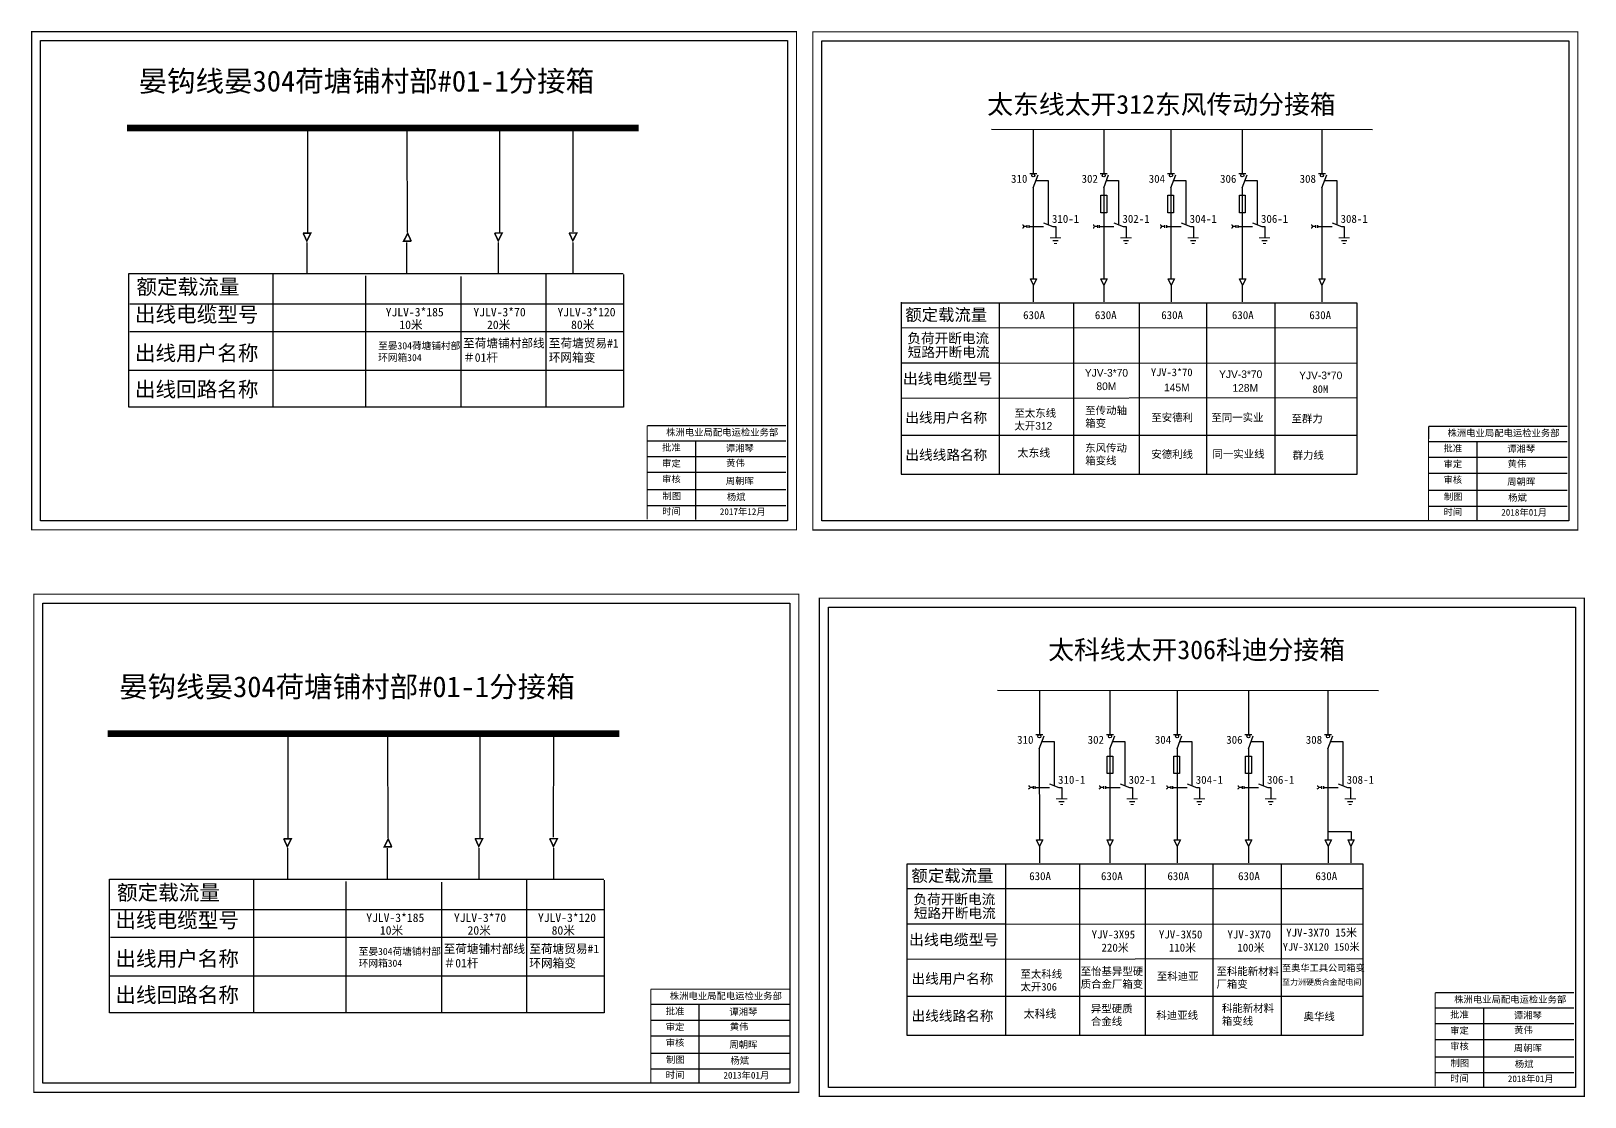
# Model space of a CAD drawing. Extents: x 930 to 1453, y -155 to 115.
# Drawn here: x 1197.7 to 1452.5, y -154.9 to 20 of the extents above; entities that cross this region are included whole.
import ezdxf

# ---------------------------------------------------------------- set-up
doc = ezdxf.new("R2010")
doc.units = 0
doc.header["$LTSCALE"] = 0.774411
doc.linetypes.add('CENTER', pattern=[50.8, 31.75, -6.35, 6.35, -6.35])
doc.layers.get('0').update_dxf_attribs({"linetype": 'CONTINUOUS'})
doc.layers.add('1', color=7, linetype='CONTINUOUS')
doc.styles.add('HZ', font='')
doc.styles.get("Standard").update_dxf_attribs({"font": '', "height": 2.5})
doc.styles.add('STYLE1', font='', dxfattribs={"height": 2.6})
doc.styles.add('字体', font='simkai_0.ttf', dxfattribs={"height": 2.5})
doc.styles.get('HZ').set_extended_font_data('SimSun')
doc.styles.get('Standard').set_extended_font_data('SimSun')
doc.styles.get('STYLE1').set_extended_font_data('SimSun')

msp = doc.modelspace()

# ---------------------------------------------------------------- linework, layer by layer
at = {"color": 0}
for p, q in [((1242.99, 3.9), (1242.99, -13.2)), ((1259.31, 3.8), (1259.38, -13.04)), ((1274.49, 3.8), (1274.49, -13.12)), ((1286.54, 3.8), (1286.51, -12.95)), ((1213.71, -41.73), (1213.71, -19.79)), ((1213.71, -19.79), (1294.81, -19.79)), ((1237.32, -19.79), (1237.32, -41.71)), ((1252.5, -20.17), (1252.5, -41.71)), ((1268.18, -20.3), (1268.18, -41.74)), ((1282.11, -19.98), (1282.11, -41.74)), ((1294.85, -19.98), (1294.85, -41.73)), ((1213.86, -24.78), (1294.81, -24.78)), ((1213.86, -29.33), (1294.81, -29.33)), ((1294.81, -35.72), (1213.71, -35.72)), ((1294.85, -41.73), (1213.71, -41.73)), ((1413.68, -112.68), (1414.71, -112.68)), ((1414.17, -113.72), (1413.69, -112.68)), ((1414.71, -112.68), (1414.17, -113.72))]:
    msp.add_line(p, q, dxfattribs=at)
at = {"linetype": 'Continuous'}
for p, q in [((1355.21, 3.86), (1417.69, 3.8)), ((1362.04, -5.75), (1362.84, -3.63)), ((1362.49, -4.56), (1364.49, -4.56)), ((1364.49, -4.58), (1364.49, -11.81)), ((1373.61, -5.75), (1374.41, -3.63)), ((1374.06, -4.56), (1376.06, -4.56)), ((1376.06, -4.58), (1376.06, -11.81)), ((1384.63, -5.75), (1385.44, -3.63)), ((1385.09, -4.56), (1387.08, -4.56)), ((1387.08, -4.58), (1387.08, -11.81)), ((1396.33, -5.75), (1397.14, -3.63)), ((1396.79, -4.56), (1398.78, -4.56)), ((1398.78, -4.58), (1398.78, -11.81)), ((1409.39, -5.75), (1410.19, -3.63)), ((1409.84, -4.56), (1411.83, -4.56)), ((1411.83, -4.58), (1411.84, -11.81)), ((1363.72, -11.52), (1365.26, -12.1)), ((1365.26, -12.1), (1365.74, -12.1)), ((1375.28, -11.52), (1376.83, -12.1)), ((1376.83, -12.1), (1377.31, -12.1)), ((1386.31, -11.52), (1387.85, -12.1)), ((1387.85, -12.1), (1388.33, -12.1)), ((1398.01, -11.52), (1399.55, -12.1)), ((1399.55, -12.1), (1400.03, -12.1)), ((1411.06, -11.52), (1412.6, -12.1)), ((1412.6, -12.1), (1413.08, -12.1)), ((1356.21, -88.16), (1418.7, -88.21)), ((1363.05, -97.77), (1363.85, -95.65)), ((1363.5, -96.58), (1365.49, -96.58)), ((1365.49, -96.59), (1365.5, -103.83)), ((1374.62, -97.77), (1375.42, -95.65)), ((1375.07, -96.58), (1377.06, -96.58)), ((1377.06, -96.59), (1377.07, -103.83)), ((1385.64, -97.77), (1386.44, -95.65)), ((1386.09, -96.58), (1388.08, -96.58)), ((1388.08, -96.59), (1388.09, -103.83)), ((1397.34, -97.77), (1398.14, -95.65)), ((1397.79, -96.58), (1399.78, -96.58)), ((1399.78, -96.59), (1399.79, -103.83)), ((1410.39, -97.77), (1411.2, -95.65)), ((1410.85, -96.58), (1412.84, -96.58)), ((1412.84, -96.59), (1412.84, -103.83)), ((1364.72, -103.54), (1366.26, -104.12)), ((1366.26, -104.12), (1366.75, -104.12)), ((1376.29, -103.54), (1377.83, -104.12)), ((1377.83, -104.12), (1378.31, -104.12)), ((1387.31, -103.54), (1388.85, -104.12)), ((1388.85, -104.12), (1389.34, -104.12)), ((1399.01, -103.54), (1400.56, -104.12)), ((1400.56, -104.12), (1401.04, -104.12)), ((1412.07, -103.54), (1413.61, -104.12)), ((1413.61, -104.12), (1414.09, -104.12))]:
    msp.add_line(p, q, dxfattribs=at)
for p, q in [((1362.05, 3.72), (1362.05, -3.28)), ((1373.62, 3.72), (1373.62, -3.28)), ((1384.64, 3.72), (1384.64, -3.28)), ((1396.34, 3.72), (1396.34, -3.28)), ((1409.4, 3.72), (1409.4, -3.28)), ((1361.47, -3.43), (1362.63, -3.43)), ((1373.04, -3.43), (1374.2, -3.43)), ((1384.06, -3.43), (1385.22, -3.43)), ((1395.76, -3.43), (1396.92, -3.43)), ((1408.82, -3.43), (1409.98, -3.43)), ((1362.04, -5.75), (1362.05, -20.68)), ((1373.61, -5.75), (1373.62, -20.68)), ((1384.63, -5.75), (1384.64, -20.68)), ((1396.33, -5.75), (1396.34, -20.68)), ((1409.39, -5.75), (1409.4, -20.68)), ((1365.74, -12.1), (1365.74, -13.94)), ((1377.31, -12.1), (1377.3, -13.94)), ((1388.33, -12.1), (1388.33, -13.94)), ((1400.03, -12.1), (1400.03, -13.94)), ((1413.08, -12.1), (1413.08, -13.94)), ((1361.58, -20.67), (1362.61, -20.67)), ((1362.07, -21.7), (1361.59, -20.67)), ((1362.61, -20.67), (1362.07, -21.7)), ((1373.15, -20.67), (1374.17, -20.67)), ((1373.64, -21.7), (1373.16, -20.67)), ((1374.17, -20.67), (1373.64, -21.7)), ((1384.17, -20.67), (1385.2, -20.67)), ((1384.66, -21.7), (1384.18, -20.67)), ((1385.2, -20.67), (1384.66, -21.7)), ((1395.87, -20.67), (1396.9, -20.67)), ((1396.36, -21.7), (1395.88, -20.67)), ((1396.9, -20.67), (1396.36, -21.7)), ((1408.92, -20.67), (1409.95, -20.67)), ((1409.41, -21.7), (1408.94, -20.67)), ((1409.95, -20.67), (1409.41, -21.7)), ((1340.38, -24.6), (1415.13, -24.6)), ((1356.47, -24.73), (1356.47, -52.78)), ((1368.64, -24.73), (1368.64, -52.78)), ((1379.42, -24.73), (1379.42, -52.78)), ((1390.5, -24.73), (1390.5, -52.78)), ((1401.7, -24.6), (1401.7, -52.77)), ((1415.13, -24.6), (1415.13, -52.77)), ((1340.39, -28.7), (1415.13, -28.66)), ((1340.42, -34.47), (1356.54, -34.47)), ((1356.59, -34.47), (1415.13, -34.5)), ((1415.13, -40.19), (1340.39, -40.29)), ((1415.13, -46.39), (1340.37, -46.38)), ((1415.13, -52.77), (1340.38, -52.78)), ((1363.06, -88.29), (1363.06, -95.3)), ((1374.63, -88.29), (1374.63, -95.3)), ((1385.65, -88.29), (1385.65, -95.3)), ((1397.35, -88.29), (1397.35, -95.3)), ((1410.4, -88.29), (1410.4, -95.3)), ((1239.79, -95.44), (1239.79, -112.54)), ((1256.11, -95.54), (1256.18, -112.38)), ((1271.3, -95.54), (1271.3, -112.46)), ((1283.34, -95.54), (1283.31, -112.29)), ((1362.48, -95.44), (1363.64, -95.44)), ((1374.05, -95.44), (1375.21, -95.44)), ((1385.07, -95.44), (1386.23, -95.44)), ((1396.77, -95.44), (1397.93, -95.44)), ((1409.82, -95.44), (1410.98, -95.44)), ((1363.05, -97.77), (1363.06, -112.69)), ((1374.62, -97.77), (1374.63, -112.69)), ((1385.64, -97.77), (1385.65, -112.69)), ((1397.34, -97.77), (1397.35, -112.69)), ((1410.39, -97.77), (1410.4, -112.69)), ((1366.75, -104.12), (1366.74, -105.96)), ((1378.31, -104.12), (1378.31, -105.96)), ((1389.34, -104.12), (1389.33, -105.96)), ((1401.04, -104.12), (1401.03, -105.96)), ((1414.09, -104.12), (1414.09, -105.96)), ((1362.58, -112.68), (1363.61, -112.68)), ((1363.07, -113.72), (1362.6, -112.68)), ((1363.61, -112.68), (1363.07, -113.72)), ((1374.15, -112.68), (1375.18, -112.68)), ((1374.64, -113.72), (1374.17, -112.68)), ((1375.18, -112.68), (1374.64, -113.72)), ((1385.18, -112.68), (1386.2, -112.68)), ((1385.66, -113.72), (1385.19, -112.68)), ((1386.2, -112.68), (1385.66, -113.72)), ((1396.88, -112.68), (1397.9, -112.68)), ((1397.37, -113.72), (1396.89, -112.68)), ((1397.9, -112.68), (1397.37, -113.72)), ((1409.93, -112.68), (1410.96, -112.68)), ((1410.42, -113.72), (1409.94, -112.68)), ((1410.96, -112.68), (1410.42, -113.72)), ((1341.38, -144.81), (1341.38, -116.62)), ((1341.38, -116.62), (1416.14, -116.62)), ((1357.48, -116.75), (1357.48, -144.79)), ((1369.65, -116.75), (1369.65, -144.79)), ((1380.42, -116.75), (1380.42, -144.79)), ((1391.5, -116.75), (1391.5, -144.79)), ((1402.71, -116.62), (1402.71, -144.79)), ((1416.14, -116.62), (1416.14, -144.79)), ((1210.51, -141.07), (1210.51, -119.13)), ((1210.51, -119.13), (1291.62, -119.13)), ((1234.12, -119.13), (1234.12, -141.06)), ((1249.3, -119.51), (1249.3, -141.06)), ((1264.98, -119.64), (1264.98, -141.08)), ((1278.91, -119.32), (1278.91, -141.08)), ((1291.65, -119.32), (1291.65, -141.07)), ((1341.4, -120.71), (1416.14, -120.68)), ((1210.67, -124.12), (1291.62, -124.12)), ((1341.43, -126.49), (1357.54, -126.49)), ((1357.6, -126.49), (1416.14, -126.52)), ((1210.67, -128.67), (1291.62, -128.67)), ((1416.14, -132.2), (1341.4, -132.31)), ((1291.62, -135.06), (1210.51, -135.06)), ((1416.14, -138.4), (1341.38, -138.39)), ((1291.65, -141.07), (1210.51, -141.07)), ((1416.14, -144.79), (1341.38, -144.8))]:
    msp.add_line(p, q)
at = {"color": 0, "linetype": 'Continuous'}
for p, q in [((1361.01, -12.1), (1360.53, -12.1)), ((1361.01, -11.87), (1361.01, -12.32)), ((1361.32, -11.87), (1361.32, -12.32)), ((1361.34, -12.1), (1363.72, -12.1)), ((1372.58, -12.1), (1372.1, -12.1)), ((1372.58, -11.87), (1372.58, -12.32)), ((1372.89, -11.87), (1372.89, -12.32)), ((1372.91, -12.1), (1375.28, -12.1)), ((1383.6, -12.1), (1383.12, -12.1)), ((1383.6, -11.87), (1383.6, -12.32)), ((1383.91, -11.87), (1383.91, -12.32)), ((1383.93, -12.1), (1386.31, -12.1)), ((1395.3, -12.1), (1394.82, -12.1)), ((1395.3, -11.87), (1395.3, -12.32)), ((1395.61, -11.87), (1395.61, -12.32)), ((1395.63, -12.1), (1398.01, -12.1)), ((1408.36, -12.1), (1407.87, -12.1)), ((1408.36, -11.87), (1408.36, -12.32)), ((1408.67, -11.87), (1408.67, -12.32)), ((1408.68, -12.1), (1411.06, -12.1)), ((1340.36, -24.49), (1340.36, -52.71)), ((1298.73, -47.23), (1321.48, -47.23)), ((1306.63, -47.23), (1306.63, -60.17)), ((1298.73, -49.83), (1321.48, -49.83)), ((1298.73, -52.42), (1321.48, -52.42)), ((1298.73, -55.25), (1321.48, -55.25)), ((1298.73, -57.84), (1321.48, -57.84)), ((1362.02, -104.11), (1361.53, -104.11)), ((1362.02, -103.89), (1362.02, -104.34)), ((1362.33, -103.89), (1362.33, -104.34)), ((1362.34, -104.12), (1364.72, -104.12)), ((1373.59, -104.11), (1373.1, -104.11)), ((1373.59, -103.89), (1373.59, -104.34)), ((1373.9, -103.89), (1373.9, -104.34)), ((1373.91, -104.12), (1376.29, -104.12)), ((1384.61, -104.11), (1384.12, -104.11)), ((1384.61, -103.89), (1384.61, -104.34)), ((1384.92, -103.89), (1384.92, -104.34)), ((1384.93, -104.12), (1387.31, -104.12)), ((1396.31, -104.11), (1395.83, -104.11)), ((1396.31, -103.89), (1396.31, -104.34)), ((1396.62, -103.89), (1396.62, -104.34)), ((1396.64, -104.12), (1399.01, -104.12)), ((1409.36, -104.11), (1408.88, -104.11)), ((1409.36, -103.89), (1409.36, -104.34)), ((1409.67, -103.89), (1409.67, -104.34)), ((1409.69, -104.12), (1412.07, -104.12)), ((1410.42, -111.31), (1414.2, -111.31)), ((1414.2, -111.31), (1414.2, -112.69))]:
    msp.add_line(p, q, dxfattribs=at)
at = {"color": 0, "linetype": 'CENTER'}
for p, q in [((1242.89, -14.75), (1242.89, -19.72)), ((1259.26, -14.71), (1259.26, -19.69)), ((1274.29, -14.71), (1274.29, -19.69)), ((1286.53, -14.71), (1286.53, -19.69)), ((1414.16, -113.65), (1414.16, -116.48))]:
    msp.add_line(p, q, dxfattribs=at)
at = {"linetype": 'CENTER'}
for p, q in [((1362.06, -21.64), (1362.06, -24.46)), ((1373.63, -21.64), (1373.63, -24.46)), ((1384.65, -21.64), (1384.65, -24.46)), ((1396.35, -21.64), (1396.35, -24.46)), ((1409.4, -21.64), (1409.4, -24.46)), ((1239.7, -114.09), (1239.7, -119.06)), ((1256.06, -114.05), (1256.06, -119.03)), ((1271.1, -114.05), (1271.1, -119.03)), ((1283.34, -114.05), (1283.34, -119.03)), ((1363.06, -113.65), (1363.06, -116.48)), ((1374.63, -113.65), (1374.63, -116.48)), ((1385.65, -113.65), (1385.65, -116.48)), ((1397.35, -113.65), (1397.35, -116.48)), ((1410.41, -113.65), (1410.41, -116.48))]:
    msp.add_line(p, q, dxfattribs=at)
at = {"color": 7, "linetype": 'Continuous'}
for p, q in [((1426.91, -47.35), (1449.66, -47.35)), ((1434.8, -47.35), (1434.8, -60.28)), ((1426.91, -49.94), (1449.66, -49.94)), ((1426.91, -52.54), (1449.66, -52.54)), ((1426.91, -55.36), (1449.66, -55.36)), ((1426.91, -57.95), (1449.66, -57.95)), ((1299.32, -139.68), (1322.07, -139.68)), ((1307.22, -139.68), (1307.22, -152.62)), ((1299.32, -142.28), (1322.07, -142.28)), ((1428, -140.25), (1450.75, -140.25)), ((1435.89, -140.25), (1435.89, -153.19)), ((1299.32, -144.87), (1322.07, -144.87)), ((1428, -142.85), (1450.75, -142.85)), ((1299.32, -147.7), (1322.07, -147.7)), ((1428, -145.44), (1450.75, -145.44)), ((1299.32, -150.29), (1322.07, -150.29)), ((1428, -148.27), (1450.75, -148.27)), ((1428, -150.86), (1450.75, -150.86))]:
    msp.add_line(p, q, dxfattribs=at)
at = {"color": 0, "linetype": 'Continuous', "const_width": 0.182}
msp.add_lwpolyline([(1197.75, 19.86), (1323.23, 19.86), (1323.23, -61.84), (1197.75, -61.84)], close=True, dxfattribs=at)
at = {"color": 0, "linetype": 'Continuous'}
for points in [[(1199.23, 18.39), (1321.76, 18.39), (1321.76, -60.36), (1199.23, -60.36)], [(1373.16, -6.95), (1374.11, -6.95), (1374.11, -9.83), (1373.16, -9.83)], [(1384.11, -6.95), (1385.05, -6.95), (1385.05, -9.83), (1384.11, -9.83)], [(1395.89, -6.95), (1396.83, -6.95), (1396.83, -9.83), (1395.89, -9.83)], [(1374.17, -98.97), (1375.12, -98.97), (1375.12, -101.84), (1374.17, -101.84)], [(1385.11, -98.97), (1386.06, -98.97), (1386.06, -101.84), (1385.11, -101.84)], [(1396.89, -98.97), (1397.84, -98.97), (1397.84, -101.84), (1396.89, -101.84)]]:
    msp.add_lwpolyline(points, close=True, dxfattribs=at)
at = {"color": 7, "linetype": 'Continuous', "const_width": 0.182}
for points in [[(1325.89, 19.83), (1451.37, 19.83), (1451.37, -61.88), (1325.89, -61.88)], [(1198.12, -72.41), (1323.6, -72.41), (1323.6, -154.12), (1198.12, -154.12)], [(1326.97, -73.08), (1452.46, -73.08), (1452.46, -154.78), (1326.97, -154.78)]]:
    msp.add_lwpolyline(points, close=True, dxfattribs=at)
at = {"color": 7, "linetype": 'Continuous'}
for points in [[(1327.36, 18.35), (1449.89, 18.35), (1449.89, -60.4), (1327.36, -60.4)], [(1199.59, -73.89), (1322.12, -73.89), (1322.12, -152.64), (1199.59, -152.64)], [(1328.45, -74.55), (1450.98, -74.55), (1450.98, -153.3), (1328.45, -153.3)]]:
    msp.add_lwpolyline(points, close=True, dxfattribs=at)
at = {"color": 0, "const_width": 0.248}
for points in [[(1242.28, -13.2), (1243.54, -13.2), (1242.89, -14.48), (1242.29, -13.18)], [(1260.04, -14.5), (1258.78, -14.5), (1259.43, -13.22), (1260.03, -14.52)], [(1273.68, -13.16), (1274.94, -13.16), (1274.29, -14.44), (1273.69, -13.14)], [(1285.92, -13.16), (1287.18, -13.16), (1286.53, -14.44), (1285.93, -13.14)]]:
    msp.add_lwpolyline(points, dxfattribs=at)
at = {"color": 0, "linetype": 'Continuous', "const_width": 0.182}
for points in [[(1298.73, -44.76), (1298.72, -60.13)], [(1298.73, -44.76), (1321.48, -44.76)]]:
    msp.add_lwpolyline(points, dxfattribs=at)
at = {"color": 7, "linetype": 'Continuous', "const_width": 0.182}
for points in [[(1426.91, -44.87), (1426.89, -60.24)], [(1426.91, -44.87), (1449.66, -44.87)], [(1299.32, -137.21), (1299.31, -152.58)], [(1299.32, -137.21), (1322.07, -137.21)], [(1428, -137.78), (1427.98, -153.15)], [(1428, -137.78), (1450.75, -137.78)]]:
    msp.add_lwpolyline(points, dxfattribs=at)
at = {"const_width": 0.248}
for points in [[(1239.08, -112.54), (1240.34, -112.54), (1239.7, -113.82), (1239.1, -112.52)], [(1256.85, -113.84), (1255.59, -113.84), (1256.23, -112.56), (1256.83, -113.86)], [(1270.48, -112.5), (1271.74, -112.5), (1271.1, -113.78), (1270.5, -112.48)], [(1282.72, -112.5), (1283.98, -112.5), (1283.34, -113.78), (1282.73, -112.48)]]:
    msp.add_lwpolyline(points, dxfattribs=at)
for centre in [(1362.05, -3.71), (1373.62, -3.71), (1384.64, -3.71), (1396.34, -3.71), (1409.4, -3.71), (1363.06, -95.72), (1374.63, -95.72), (1385.65, -95.72), (1397.35, -95.72), (1410.4, -95.72)]:
    msp.add_circle(centre, 0.252)
at = {"color": 0, "linetype": 'Continuous'}
for centre in [(1360.3, -12.1), (1371.87, -12.1), (1382.89, -12.1), (1394.59, -12.1), (1407.64, -12.1), (1361.3, -104.11), (1372.87, -104.11), (1383.9, -104.11), (1395.6, -104.11), (1408.65, -104.11)]:
    msp.add_arc(centre, 0.227, 268.8681, 90.9872, dxfattribs=at)
for points in [[(1364.78, -13.87), (1364.78, -14.05), (1366.62, -13.87), (1366.62, -14.05)], [(1366.16, -14.51), (1366.16, -14.33), (1365.24, -14.51), (1365.24, -14.33)], [(1365.47, -14.79), (1365.47, -14.97), (1365.93, -14.79), (1365.93, -14.97)], [(1376.35, -13.87), (1376.35, -14.05), (1378.19, -13.87), (1378.19, -14.05)], [(1377.73, -14.51), (1377.73, -14.33), (1376.81, -14.51), (1376.81, -14.33)], [(1377.04, -14.79), (1377.04, -14.97), (1377.5, -14.79), (1377.5, -14.97)], [(1387.37, -13.87), (1387.37, -14.05), (1389.21, -13.87), (1389.21, -14.05)], [(1388.75, -14.51), (1388.75, -14.33), (1387.83, -14.51), (1387.83, -14.33)], [(1388.06, -14.79), (1388.06, -14.97), (1388.52, -14.79), (1388.52, -14.97)], [(1399.07, -13.87), (1399.07, -14.05), (1400.91, -13.87), (1400.91, -14.05)], [(1400.45, -14.51), (1400.45, -14.33), (1399.53, -14.51), (1399.53, -14.33)], [(1399.76, -14.79), (1399.76, -14.97), (1400.22, -14.79), (1400.22, -14.97)], [(1412.13, -13.87), (1412.13, -14.05), (1413.96, -13.87), (1413.96, -14.05)], [(1413.51, -14.51), (1413.51, -14.33), (1412.59, -14.51), (1412.59, -14.33)], [(1412.82, -14.79), (1412.82, -14.97), (1413.28, -14.79), (1413.28, -14.97)], [(1365.79, -105.88), (1365.79, -106.07), (1367.63, -105.88), (1367.63, -106.07)], [(1367.17, -106.53), (1367.17, -106.34), (1366.25, -106.53), (1366.25, -106.34)], [(1366.48, -106.8), (1366.48, -106.98), (1366.94, -106.8), (1366.94, -106.98)], [(1377.36, -105.88), (1377.36, -106.07), (1379.19, -105.88), (1379.19, -106.07)], [(1378.74, -106.53), (1378.74, -106.34), (1377.82, -106.53), (1377.82, -106.34)], [(1378.05, -106.8), (1378.05, -106.98), (1378.51, -106.8), (1378.51, -106.98)], [(1388.38, -105.88), (1388.38, -106.07), (1390.22, -105.88), (1390.22, -106.07)], [(1389.76, -106.53), (1389.76, -106.34), (1388.84, -106.53), (1388.84, -106.34)], [(1389.07, -106.8), (1389.07, -106.98), (1389.53, -106.8), (1389.53, -106.98)], [(1400.08, -105.88), (1400.08, -106.07), (1401.92, -105.88), (1401.92, -106.07)], [(1401.46, -106.53), (1401.46, -106.34), (1400.54, -106.53), (1400.54, -106.34)], [(1400.77, -106.8), (1400.77, -106.98), (1401.23, -106.8), (1401.23, -106.98)], [(1413.13, -105.88), (1413.13, -106.07), (1414.97, -105.88), (1414.97, -106.07)], [(1414.51, -106.53), (1414.51, -106.34), (1413.59, -106.53), (1413.59, -106.34)], [(1413.82, -106.8), (1413.82, -106.98), (1414.28, -106.8), (1414.28, -106.98)]]:
    msp.add_trace(points)
at = {"layer": '1', "color": 0, "const_width": 1.09}
msp.add_lwpolyline([(1213.41, 4.04), (1297.34, 4.04)], dxfattribs=at)
at = {"layer": '1', "const_width": 1.09}
msp.add_lwpolyline([(1210.22, -95.3), (1294.14, -95.3)], dxfattribs=at)

# ---------------------------------------------------------------- texts
at = {"color": 0, "style": 'HZ'}
for s, height, p in [('晏钩线晏304荷塘铺村部#01-1分接箱', 3.4262, (1215.3, 10.04)), ('额定载流量', 2.477, (1214.95, -23.23)), ('出线电缆型号', 2.477, (1214.69, -27.77)), ('出线用户名称', 2.477, (1214.69, -34.09)), ('出线回路名称', 2.477, (1214.69, -40.04))]:
    msp.add_text(s, height=height, dxfattribs=at).set_placement(p)
for s, height, p in [('310', 1.312, (1358.41, -4.93)), ('302', 1.312, (1369.98, -4.93)), ('304', 1.312, (1381, -4.93)), ('306', 1.312, (1392.7, -4.93)), ('308', 1.312, (1405.75, -4.93)), ('310-1', 1.312, (1365.12, -11.5)), ('302-1', 1.312, (1376.68, -11.5)), ('304-1', 1.312, (1387.71, -11.5)), ('306-1', 1.312, (1399.41, -11.5)), ('308-1', 1.312, (1412.46, -11.5)), ('630A', 1.312, (1360.39, -27.29)), ('630A', 1.312, (1372.16, -27.29)), ('630A', 1.312, (1383.05, -27.29)), ('630A', 1.312, (1394.64, -27.29)), ('630A', 1.312, (1407.34, -27.29)), ('太东线', 1.312, (1359.47, -49.87)), ('310', 1.312, (1359.41, -96.95)), ('302', 1.312, (1370.98, -96.95)), ('304', 1.312, (1382, -96.95)), ('306', 1.312, (1393.71, -96.95)), ('308', 1.312, (1406.76, -96.95)), ('310-1', 1.312, (1366.12, -103.51)), ('302-1', 1.312, (1377.69, -103.51)), ('304-1', 1.312, (1388.71, -103.51)), ('306-1', 1.312, (1400.41, -103.51)), ('308-1', 1.312, (1413.47, -103.51)), ('630A', 1.312, (1361.39, -119.31)), ('630A', 1.312, (1373.16, -119.31)), ('630A', 1.312, (1384.06, -119.31)), ('630A', 1.312, (1395.65, -119.31)), ('630A', 1.312, (1408.34, -119.31)), ('YJLV-3*185', 1.4, (1252.64, -126.18)), ('YJLV-3*70', 1.4, (1267.02, -126.18)), ('YJLV-3*120', 1.4, (1280.81, -126.18)), ('10米', 1.4, (1254.88, -128.26)), ('20米', 1.4, (1269.26, -128.26)), ('80米', 1.4, (1283.05, -128.26)), ('YJV-3X70 15米', 1.3125, (1403.54, -128.57)), ('YJV-3X95', 1.312, (1371.63, -128.88)), ('220米', 1.312, (1373.25, -131.04)), ('YJV-3X50', 1.312, (1382.66, -128.88)), ('110米', 1.312, (1384.29, -131.04)), ('YJV-3X70', 1.312, (1393.91, -128.88)), ('100米', 1.312, (1395.53, -131.04)), ('YJV-3X120 150米', 1.2357, (1402.99, -130.88)), ('太科线', 1.312, (1360.47, -141.89))]:
    msp.add_text(s, height=height).set_placement(p)
at = {"color": 0}
for s, p in [('YJLV-3*185', (1255.83, -26.84)), ('YJLV-3*70', (1270.22, -26.84)), ('YJLV-3*120', (1284.01, -26.84)), ('10米', (1258.07, -28.92)), ('20米', (1272.45, -28.92)), ('80米', (1286.24, -28.92))]:
    msp.add_text(s, height=1.4, dxfattribs=at).set_placement(p)
at = {"style": 'HZ'}
for s, height, p in [('额定载流量', 1.969, (1341.07, -27.56)), ('负荷开断电流', 1.641, (1341.39, -31.25)), ('短路开断电流', 1.641, (1341.46, -33.52)), ('出线电缆型号', 1.795, (1340.66, -37.96)), ('出线用户名称', 1.641, (1341.07, -44.27)), ('出线线路名称', 1.641, (1341.08, -50.38)), ('晏钩线晏304荷塘铺村部#01-1分接箱', 3.4262, (1212.1, -89.3)), ('额定载流量', 2.477, (1211.75, -122.58)), ('额定载流量', 1.969, (1342.08, -119.57)), ('负荷开断电流', 1.641, (1342.39, -123.27)), ('出线电缆型号', 2.477, (1211.49, -127.11)), ('短路开断电流', 1.641, (1342.47, -125.54)), ('出线电缆型号', 1.795, (1341.67, -129.97)), ('出线用户名称', 2.477, (1211.49, -133.43)), ('出线用户名称', 1.641, (1342.08, -136.29)), ('出线回路名称', 2.477, (1211.49, -139.38)), ('出线线路名称', 1.641, (1342.09, -142.4))]:
    msp.add_text(s, height=height, dxfattribs=at).set_placement(p)
at = {"linetype": 'Continuous', "attachment_point": 1}
for s, insert, char_height, width, style in [('{\\C7;太}东线太开312东风传动分接箱', (1354.5, 9.49), 3.1052, 79.8745, 'STYLE1'), ('至太东线太开{\\f\uffbfﾬￌﾣﾤ_GB2312|b0|i0|c134|p49;312}', (1358.96, -42.08), 1.2537, 7.3795, 'STYLE1'), ('太科线太开306科迪分接箱', (1364.51, -79.97), 3.1052, 64.1108, 'STYLE1'), ('至荷塘铺村部线＃01杆', (1265.33, -129.89), 1.3999, 13.6853, '字体'), ('至荷塘贸易#1\\P环网箱变', (1279.39, -129.89), 1.4, 19.5132, '字体'), ('\\pt18.28;{\\fSimSun|b0|i0|c134|p2;至晏304荷塘铺村部环网箱}304', (1251.4, -130.42), 1.1635, 13.5407, '字体'), ('至太科线太开306', (1359.96, -134.09), 1.254, 7.3795, 'STYLE1')]:
    msp.add_mtext(s, dxfattribs=dict(at, insert=insert, char_height=char_height, width=width, style=style))
at = {"color": 0, "linetype": 'Continuous', "attachment_point": 1, "style": '字体'}
for s, insert, char_height, width in [('至荷塘铺村部线＃01杆', (1268.53, -30.55), 1.3999, 13.6853), ('至荷塘贸易#1\\P环网箱变', (1282.59, -30.55), 1.4, 19.5132), ('\\pt18.28;{\\fSimSun|b0|i0|c134|p2;至晏304荷塘铺村部环网箱}304', (1254.59, -31.08), 1.1635, 13.5407), ('株洲电业局配电运检业务部', (1301.84, -45.31), 1.0944, 29.9201), ('{\\fKaiTi_GB2312|b0|i0|c134|p49;批准}', (1301.17, -47.8), 1.0944, 8.5588), ('谭湘琴', (1311.62, -47.91), 1.094, 8.5588), ('\\f\uffbfﾬￌﾣﾤ_GB2312|b0|i0|c134|p49;审定', (1301.17, -50.4), 1.0944, 8.5588), ('黄伟', (1311.68, -50.35), 1.094, 8.5588), ('\\f\uffbfﾬￌﾣﾤ_GB2312|b0|i0|c134|p49;审核', (1301.17, -52.98), 1.0944, 8.5588), ('周朝晖', (1311.62, -53.28), 1.094, 8.5588), ('\\f\uffbfﾬￌﾣﾤ_GB2312|b0|i0|c134|p49;制图', (1301.23, -55.76), 1.0944, 8.5588), ('杨斌', (1311.79, -55.92), 1.094, 8.5588), ('\\f\uffbfﾬￌﾣﾤ_GB2312|b0|i0|c134|p49;时间', (1301.17, -58.27), 1.0944, 8.5588), ('2017{\\fSimSun|b0|i0|c134|p2;年}12{\\fSimSun|b0|i0|c134|p2;月}', (1310.64, -58.32), 1.0944, 8.5588)]:
    msp.add_mtext(s, dxfattribs=dict(at, insert=insert, char_height=char_height, width=width))
at = {"color": 1, "linetype": 'Continuous', "attachment_point": 1, "style": 'STYLE1'}
for s, insert, char_height, width in [('{\\f\uffbfﾬￌﾣﾤ_GB2312|b0|i0|c134|p49;\\C7;YJV-3*70}', (1370.52, -35.47), 1.2537, 7.3795), ('{\\fSimSun|b0|i0|c134|p2;\\C7;YJV-3*70}', (1381.36, -35.39), 1.2537, 7.3795), ('{\\f\uffbfﾬￌﾣﾤ_GB2312|b0|i0|c134|p49;\\C7;YJV-3*70}', (1392.54, -35.7), 1.2537, 7.3795), ('{\\f\uffbfﾬￌﾣﾤ_GB2312|b0|i0|c134|p49;\\C7;80M}', (1372.42, -37.68), 1.2537, 7.3795), ('{\\f\uffbfﾬￌﾣﾤ_GB2312|b0|i0|c134|p49;\\C7;145M}', (1383.51, -37.87), 1.2537, 7.3795), ('{\\f\uffbfﾬￌﾣﾤ_GB2312|b0|i0|c134|p49;\\C7;128M}', (1394.73, -37.95), 1.2537, 7.3795), ('{\\f\uffbfﾬￌﾣﾤ_GB2312|b0|i0|c134|p49;\\C7;YJV-3*70}', (1405.67, -35.89), 1.2537, 7.3795), ('{\\fKaiTi_GB2312|b0|i0|c134|p49;\\C7;80M}', (1407.87, -38.14), 1.2537, 7.3795), ('{\\f\uffbfﾬￌﾣﾤ_GB2312|b0|i0|c134|p49;\\C7;至\\f\uffbfﾬￌﾣﾤ_GB2312|b0|i0|c134|p2;传动轴箱变}', (1370.58, -41.65), 1.2537, 7.3795), ('\\pt8.9553;{\\fSimSun|b0|i0|c134|p2;\\C7;至安德利}', (1381.42, -42.8), 1.2537, 12.1102), ('{\\f\uffbfﾬￌﾣﾤ_GB2312|b0|i0|c134|p49;\\C7;至\\f\uffbfﾬￌﾣﾤ_GB2312|b0|i0|c134|p2;同一实业}', (1391.27, -42.8), 1.2537, 22.4188), ('{\\fKaiTi_GB2312|b0|i0|c134|p49;\\C7;至\\fKaiTi_GB2312|b0|i0|c134|p2;群力}', (1404.41, -42.99), 1.2537, 22.4188), ('{\\f\uffbfﾬￌﾣﾤ_GB2312|b0|i0|c134|p49;\\C7;东风\\f\uffbfﾬￌﾣﾤ_GB2312|b0|i0|c134|p2;传动箱变线}', (1370.58, -47.79), 1.2537, 7.3795), ('{\\f\uffbfﾬￌﾣﾤ_GB2312|b0|i0|c134|p49;\\C7;安德利\\f\uffbfﾬￌﾣﾤ_GB2312|b0|i0|c134|p2;线}', (1381.42, -48.83), 1.2537, 15.3142), ('{\\f\uffbfﾬￌﾣﾤ_GB2312|b0|i0|c134|p2;\\C7;同一实业线}', (1391.45, -48.79), 1.2537, 22.4188), ('{\\fKaiTi_GB2312|b0|i0|c134|p50;\\C256;群力\\fKaiTi_GB2312|b0|i0|c134|p2;线}', (1404.59, -48.98), 1.2537, 22.4188), ('{\\f\uffbfﾬￌﾣﾤ_GB2312|b0|i0|c134|p49;\\C7;至怡基异型硬质合金厂箱变}', (1369.83, -133.64), 1.2537, 10.9069), ('{\\fKaiTi_GB2312|b0|i0|c134|p49;\\C7;至科迪亚}', (1382.34, -134.46), 1.2537, 10.9069), ('{\\fKaiTi_GB2312|b0|i0|c134|p49;\\C7;至科能新材料厂箱变}', (1392.11, -133.64), 1.2537, 10.9069), ('{\\fKaiTi_GB2312|b0|i0|c134|p49;\\C7;至奥华工具公司箱变}', (1402.86, -133.17), 1.0775, 19.2424), ('{\\fKaiTi_GB2312|b0|i0|c134|p49;\\C7;至力洲硬质合金配电间}', (1402.89, -135.58), 0.9261, 16.5379), ('{\\f\uffbfﾬￌﾣﾤ_GB2312|b0|i0|c134|p49;\\C7;异型硬质合金线}', (1371.51, -139.77), 1.2537, 7.3175), ('{\\fKaiTi_GB2312|b0|i0|c134|p49;\\C7;科能新材料箱变线}', (1393, -139.7), 1.2537, 9.4547), ('{\\fKaiTi_GB2312|b0|i0|c134|p49;\\C7;科迪亚线}', (1382.25, -140.85), 1.2537, 7.3175), ('{\\fKaiTi_GB2312|b0|i0|c134|p49;\\C7;奥华线}', (1406.39, -141.06), 1.2537, 9.4547)]:
    msp.add_mtext(s, dxfattribs=dict(at, insert=insert, char_height=char_height, width=width))
at = {"color": 7, "linetype": 'Continuous', "attachment_point": 1, "style": '字体'}
for s, insert, char_height, width in [('株洲电业局配电运检业务部', (1430.01, -45.42), 1.0944, 29.9201), ('{\\fKaiTi_GB2312|b0|i0|c134|p49;批准}', (1429.35, -47.92), 1.0944, 8.5588), ('谭湘琴', (1439.8, -48.02), 1.094, 8.5588), ('\\f\uffbfﾬￌﾣﾤ_GB2312|b0|i0|c134|p49;审定', (1429.35, -50.51), 1.0944, 8.5588), ('黄伟', (1439.86, -50.46), 1.094, 8.5588), ('\\f\uffbfﾬￌﾣﾤ_GB2312|b0|i0|c134|p49;审核', (1429.35, -53.09), 1.0944, 8.5588), ('周朝晖', (1439.8, -53.4), 1.094, 8.5588), ('\\f\uffbfﾬￌﾣﾤ_GB2312|b0|i0|c134|p49;制图', (1429.41, -55.87), 1.0944, 8.5588), ('杨斌', (1439.96, -56.03), 1.094, 8.5588), ('\\f\uffbfﾬￌﾣﾤ_GB2312|b0|i0|c134|p49;时间', (1429.35, -58.38), 1.0944, 8.5588), ('2018{\\fSimSun|b0|i0|c134|p2;年}01{\\fSimSun|b0|i0|c134|p2;月}', (1438.82, -58.44), 1.0944, 8.5588), ('株洲电业局配电运检业务部', (1302.43, -137.76), 1.0944, 29.9201), ('{\\fKaiTi_GB2312|b0|i0|c134|p49;批准}', (1301.76, -140.25), 1.0944, 8.5588), ('株洲电业局配电运检业务部', (1431.1, -138.33), 1.0944, 29.9201), ('\\f\uffbfﾬￌﾣﾤ_GB2312|b0|i0|c134|p49;审定', (1301.76, -142.85), 1.0944, 8.5588), ('谭湘琴', (1312.21, -140.36), 1.094, 8.5588), ('黄伟', (1312.27, -142.79), 1.094, 8.5588), ('{\\fKaiTi_GB2312|b0|i0|c134|p49;批准}', (1430.44, -140.82), 1.0944, 8.5588), ('谭湘琴', (1440.89, -140.93), 1.094, 8.5588), ('\\f\uffbfﾬￌﾣﾤ_GB2312|b0|i0|c134|p49;审核', (1301.76, -145.43), 1.0944, 8.5588), ('\\f\uffbfﾬￌﾣﾤ_GB2312|b0|i0|c134|p49;审定', (1430.44, -143.42), 1.0944, 8.5588), ('黄伟', (1440.94, -143.36), 1.094, 8.5588), ('周朝晖', (1312.21, -145.73), 1.094, 8.5588), ('\\f\uffbfﾬￌﾣﾤ_GB2312|b0|i0|c134|p49;审核', (1430.44, -146), 1.0944, 8.5588), ('周朝晖', (1440.89, -146.3), 1.094, 8.5588), ('\\f\uffbfﾬￌﾣﾤ_GB2312|b0|i0|c134|p49;制图', (1301.82, -148.21), 1.0944, 8.5588), ('杨斌', (1312.38, -148.36), 1.094, 8.5588), ('\\f\uffbfﾬￌﾣﾤ_GB2312|b0|i0|c134|p49;制图', (1430.5, -148.78), 1.0944, 8.5588), ('杨斌', (1441.05, -148.93), 1.094, 8.5588), ('\\f\uffbfﾬￌﾣﾤ_GB2312|b0|i0|c134|p49;时间', (1301.76, -150.72), 1.0944, 8.5588), ('2013年01月', (1311.23, -150.77), 1.094, 8.5588), ('\\f\uffbfﾬￌﾣﾤ_GB2312|b0|i0|c134|p49;时间', (1430.44, -151.29), 1.0944, 8.5588), ('2018{\\fSimSun|b0|i0|c134|p2;年}01{\\fSimSun|b0|i0|c134|p2;月}', (1439.9, -151.34), 1.0944, 8.5588)]:
    msp.add_mtext(s, dxfattribs=dict(at, insert=insert, char_height=char_height, width=width))

doc.saveas('drawing.dxf')
